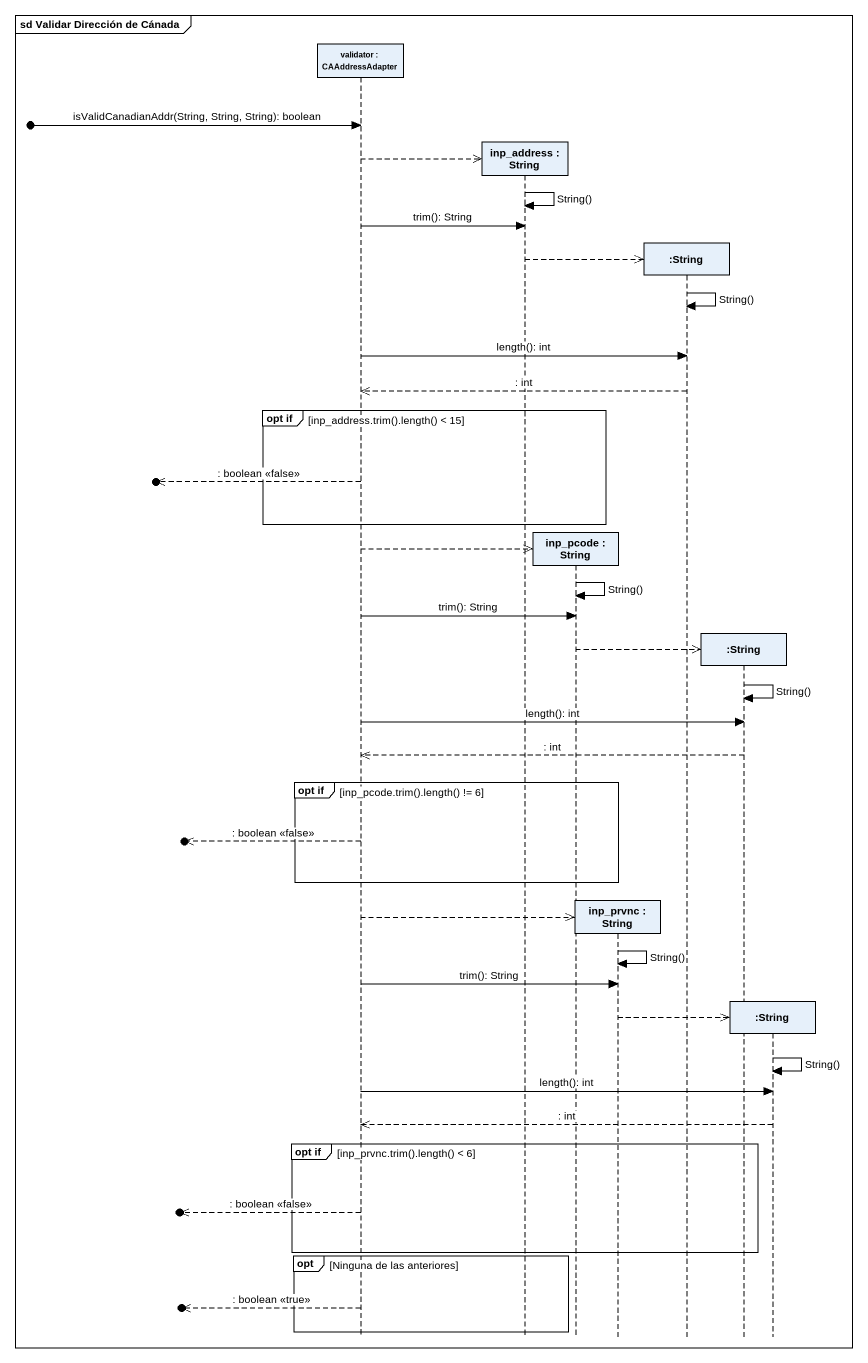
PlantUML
@startuml
mainframe sd Validar Dirección de Cánada
hide footbox
participant "validator : CAAddressAdapter" as validator
participant "inp_address : String" as inp_address
participant "inp_pcode : String" as inp_pcode
participant "inp_prvnc : String" as inp_prvnc
participant ":String" as String
participant ":String" as String_2
participant ":String" as String_3

[o-> validator : isValidCanadianAddr(String, String, String): boolean
validator -->> inp_address **
inp_address -> inp_address : String()
validator -> inp_address : trim(): String
inp_address -->> String **
String -> String : String()
validator -> String : length(): int
String -->> validator : : int
group opt if [inp_address.trim().length() < 15]
  [o<<-- validator : : boolean <<false>>
end
validator -->> inp_pcode **
inp_pcode -> inp_pcode : String()
validator -> inp_pcode : trim(): String
inp_pcode -->> String_2 **
String_2 -> String_2 : String()
validator -> String_2 : length(): int
String_2 -->> validator : : int
group opt if [inp_pcode.trim().length() != 6]
  [o<<-- validator : : boolean <<false>>
end
validator -->> inp_prvnc **
inp_prvnc -> inp_prvnc : String()
validator -> inp_prvnc : trim(): String
inp_prvnc -->> String_3 **
String_3 -> String_3 : String()
validator -> String_3 : length(): int
String_3 -->> validator : : int
group opt if [inp_prvnc.trim().length() < 6]
  [o<<-- validator : : boolean <<false>>
end
opt Ninguna de las anteriores
  [o<<-- validator : : boolean <<true>>
end
@enduml
